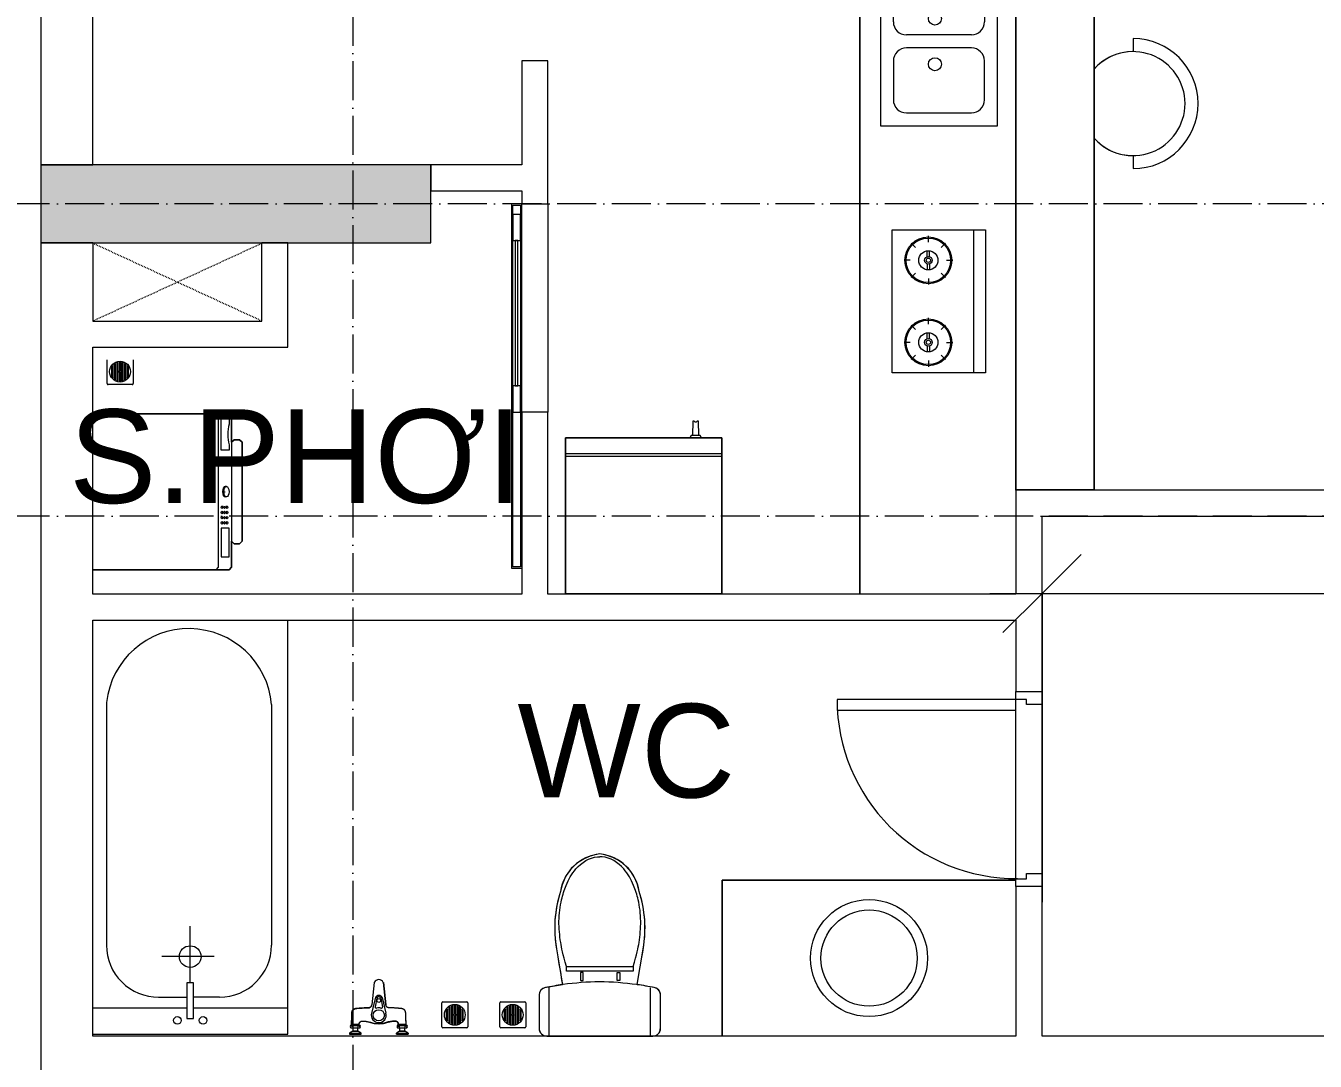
# Model space of a CAD drawing. Header units: millimetres. Extents: x -20144 to 122974, y -38328 to 48263.
# Drawn here: x 108014 to 112972, y 15803 to 19785 of the extents above; entities that cross this region are included whole.
import ezdxf

# ---------------------------------------------------------------- set-up
doc = ezdxf.new("R2010")
doc.units = ezdxf.units.MM
doc.linetypes.add('Dash', pattern=[6.35, 3.175, -3.175])
doc.linetypes.add('Grid Line', pattern=[4.2, 3, -0.6, 0, -0.6])
for name, color, linetype, lineweight in [('A-DETL-GENF', 31, 'Continuous', 5), ('A-DETL-GENF-HDLN', 161, 'Dash', 5), ('CHU', 181, 'Continuous', 5), ('CUA', 31, 'Continuous', 9), ('DIM', 1, 'Continuous', 5), ('DIM-200', 1, 'Continuous', 5), ('NET-CAT', 3, 'Continuous', 15), ('NET-THAY', 2, 'Continuous', 9), ('THIET BI', 44, 'Continuous', 5), ('THIET-BI', 44, 'Continuous', 5), ('TRUC', 225, 'Continuous', 5), ('X-COT T20$0$LC.HA', 8, 'Continuous', 9)]:
    doc.layers.add(name, color=color, linetype=linetype, lineweight=lineweight)
doc.styles.add('Arial_3', font='arial_1.ttf', dxfattribs={"height": 400})
doc.styles.add('Arial_4', font='arial_1.ttf', dxfattribs={"height": 360})
doc.dimstyles.new('Diagonal_-_2mm_Arial', dxfattribs={"dimscale": 304.8, "dimtxt": 408.10376, "dimasz": 0.984252, "dimexe": 0.656168, "dimexo": 4.593176, "dimgap": 0.098425, "dimtad": 1, "dimdec": 0, "dimzin": 0, "dimdsep": 46, "dimtxsty": 'Arial_3', "dimblk1": 'OBLIQUE', "dimblk2": 'OBLIQUE', "dimsah": 1, "dimcen": 0.09, "dimdle": 0.656168, "dimazin": 0, "dimtfac": 1, "dimtdec": 4, "dimtix": 1, "dimtmove": 0, "dimatfit": 3, "dimfxl": 1, "dimtvp": 1, "dimtolj": 1, "dimtzin": 0, "dimlwd": 9, "dimlwe": 9, "dimarcsym": 2})

# ---------------------------------------------------------------- blocks, each defined once
blk = doc.blocks.new('CUA WC - Type 1-1365100-MẶT BẰNG TẦNG 23')
at = {"layer": 'CUA', "lineweight": 5}
for p, q in [((-273.5, 47.7), (-223.5, 47.7)), ((-223.5, 47.7), (-223.5, -11.3)), ((426.5, 47.7), (476.5, 47.7)), ((426.5, -11.3), (426.5, 47.7)), ((-243.5, -11.3), (-243.5, -52.3)), ((-223.5, -11.3), (-243.5, -11.3)), ((446.5, -11.3), (426.5, -11.3)), ((446.5, -52.3), (446.5, -11.3)), ((-243.5, -52.3), (-273.5, -52.3)), ((476.5, -52.3), (446.5, -52.3))]:
    blk.add_line(p, q, dxfattribs=at)
at = {"layer": 'CUA'}
for p, q in [((-202.5, -52.3), (-242.5, -52.3)), ((-242.5, -52.3), (-242.5, -740.3)), ((-202.5, -740.3), (-202.5, -52.3)), ((-242.5, -740.3), (-202.5, -740.3))]:
    blk.add_line(p, q, dxfattribs=at)
at = {"layer": 'CUA', "lineweight": 5}
blk.add_arc((-242.5, -52.3), 688, 270, 0.5, dxfattribs=at)
blk = doc.blocks.new('CUA SAN PHOI LUA1 - CUA SAN PHOI LUA 800-1384255-MẶT BẰNG TẦNG 23')
at = {"layer": 'CUA'}
for p, q in [((-360, -50), (-400, -50)), ((-400, -50), (-400, -90)), ((-400, -90), (-360, -90)), ((-395, -85), (-395, -55)), ((-395, -55), (-360, -55)), ((-360, -85), (-395, -85)), ((-360, -55), (-360, -50)), ((-260, -55), (-360, -55)), ((-360, -55), (-360, -85)), ((-360, -85), (-260, -85)), ((-360, -90), (-360, -85)), ((-360, -90), (960, -90)), ((-260, -85), (-260, -55)), ((-260, -55), (300, -55)), ((300, -65), (-260, -65)), ((-260, -65), (-260, -75)), ((-260, -75), (300, -75)), ((300, -85), (-260, -85)), ((400, -55), (300, -55)), ((300, -55), (300, -85)), ((300, -75), (300, -65)), ((300, -85), (400, -85)), ((400, -85), (400, -55)), ((400, -55), (960, -55)), ((960, -85), (400, -85)), ((960, -50), (960, -55)), ((960, -55), (995, -55)), ((995, -85), (960, -85)), ((960, -85), (960, -90)), ((960, -90), (1000, -90)), ((995, -55), (995, -85)), ((1000, -90), (1000, -50))]:
    blk.add_line(p, q, dxfattribs=at)
blk = doc.blocks.new('X-MAY GIAT - X-MAY GIAT-V126-MẶT BẰNG TẦNG 23')
at = {"layer": 'THIET BI'}
for p, q in [((-300, -15.7), (-300, -540)), ((-300, -540), (-300, -15.7)), ((300, -540), (300, -15.7)), ((300, -15.7), (300, -540)), ((-300, -490), (-290, -500)), ((290, -500), (300, -490)), ((-300, -540), (-290, -550)), ((-290, -550), (-300, -540)), ((-290, -500), (290, -500)), ((-250, -510), (-250, -540)), ((-140, -510), (-250, -510)), ((-250, -540), (-140, -540)), ((-140, -540), (-140, -510)), ((-20, -530), (-20, -525)), ((0, -520), (0, -525)), ((20, -530), (20, -525)), ((160, -510), (280, -510)), ((160, -540), (160, -510)), ((180, -540), (160, -540)), ((280, -540), (260, -540)), ((280, -510), (280, -540)), ((290, -550), (300, -540)), ((300, -540), (290, -550)), ((-290, -550), (-190, -550)), ((-190, -550), (-290, -550)), ((-190, -550), (-200, -560)), ((-200, -560), (-190, -550)), ((-200, -560), (-200, -580)), ((-200, -580), (-200, -560)), ((-200, -580), (-190, -590)), ((-190, -590), (-200, -580)), ((190, -550), (-190, -550)), ((-190, -590), (190, -590)), ((190, -590), (-190, -590)), ((200, -560), (190, -550)), ((190, -550), (290, -550)), ((190, -550), (200, -560)), ((290, -550), (190, -550)), ((190, -590), (200, -580)), ((200, -580), (190, -590)), ((200, -580), (200, -560)), ((200, -560), (200, -580))]:
    blk.add_line(p, q, dxfattribs=at)
blk.add_arc((220, -697.5), 162.5, 75.75, 104.25, dxfattribs=at)
for centre, major_axis in [((-120, -512.5), (5, 0)), ((-120, -522.5), (5, 0)), ((-120, -532.5), (5, 0)), ((-100, -512.5), (5, 0)), ((-100, -522.5), (5, 0)), ((-100, -532.5), (5, 0)), ((-80, -512.5), (5, 0)), ((-80, -522.5), (5, 0)), ((-80, -532.5), (5, 0)), ((-60, -512.5), (-5, 0)), ((-60, -522.5), (-5, 0)), ((-60, -532.5), (-5, 0)), ((0, -530), (-20, 0))]:
    blk.add_ellipse(centre, major_axis=major_axis, ratio=0.5, dxfattribs=at)
blk.add_ellipse((0, -525), major_axis=(-20, 0), ratio=0.5, start_param=3.141593, end_param=6.283185, dxfattribs=at)
blk = doc.blocks.new('X-XI2 - X-XI-1404904-MẶT BẰNG TẦNG 23')
at = {"layer": 'THIET-BI'}
for p, q in [((204.3, 0), (-204.3, 0)), ((204.3, 0), (-204.3, 0)), ((204.3, 0), (0, 0)), ((194.6, 0), (194.6, -186.1)), ((215, -2.1), (204.3, 0)), ((-230.6, -16.8), (-233.2, -33.2)), ((-233.2, -29), (-233.2, -157.9)), ((-233.2, -29), (-233.2, -157.9)), ((-233.2, -33.2), (-233.2, -45)), ((-233.2, -45), (-233.2, -157.9)), ((-227.9, -12.2), (-230.6, -16.8)), ((-222, -6.1), (-227.9, -12.2)), ((-212.4, -1.2), (-222, -6.1)), ((-204.3, 0), (-212.4, -1.2)), ((0, 0), (-204.3, 0)), ((-194.6, 0), (-194.6, -185.7)), ((219.3, -4.2), (215, -2.1)), ((224.8, -8.5), (219.3, -4.2)), ((227.7, -12), (224.8, -8.5)), ((231.6, -19.3), (227.7, -12)), ((233.2, -29), (231.6, -19.3)), ((233.2, -157.9), (233.2, -29)), ((233.2, -157.9), (233.2, -29)), ((233.2, -157.9), (233.2, -29)), ((-233.2, -157.9), (-232.9, -162.1)), ((-232.9, -162.1), (-231, -169.1)), ((-231, -169.1), (-228, -174.5)), ((-228, -174.5), (-224.2, -178.9)), ((-224.2, -178.9), (-216.9, -183.9)), ((-216.9, -183.9), (-209.4, -186.4)), ((-209.4, -186.4), (-202.4, -187.7)), ((-202.4, -187.7), (-192, -189.7)), ((-192, -189.7), (-184.2, -191.1)), ((-184.2, -191.1), (-168, -193.8)), ((-168, -193.8), (-149.9, -196.6)), ((-143.8, -197.5), (-166.7, -335.2)), ((-143.8, -197.5), (-166.7, -335.2)), ((-149.9, -196.6), (-143.8, -197.5)), ((-143.8, -197.5), (-147.8, -221.1)), ((143.8, -197.5), (212.9, -185.5)), ((166.7, -335.2), (143.8, -197.5)), ((166.7, -335.2), (143.8, -197.5)), ((146.9, -216.1), (143.8, -197.5)), ((212.9, -185.5), (220.8, -181.7)), ((220.8, -181.7), (226.5, -176.5)), ((226.5, -176.5), (231.9, -166.7)), ((231.9, -166.7), (233.2, -157.9)), ((-147.8, -221.1), (-155.3, -266.3)), ((-76.6, -213.5), (-66.1, -213.5)), ((-76.6, -245), (-76.6, -213.5)), ((-66.1, -245), (-76.6, -245)), ((-66.1, -213.5), (-66.1, -245)), ((64, -213.5), (64, -245)), ((74.4, -213.5), (64, -213.5)), ((64, -245), (74.4, -245)), ((74.4, -245), (74.4, -213.5)), ((151.8, -245.3), (146.9, -216.1)), ((157.2, -277.8), (151.8, -245.3)), ((-157.7, -280.9), (-161.5, -303.8)), ((-155.3, -266.3), (-157.7, -280.9)), ((-127.7, -249.9), (127.7, -249.9)), ((-127.7, -267.8), (-127.7, -249.9)), ((-8.6, -267.8), (-127.7, -267.8)), ((127.7, -267.8), (-8.6, -267.8)), ((127.7, -249.9), (127.7, -267.8)), ((161.7, -304.9), (157.2, -277.8)), ((-164.6, -322), (-168.9, -349)), ((-161.5, -303.8), (-164.6, -322)), ((166.7, -335.2), (161.7, -304.9)), ((171.6, -371), (166.7, -335.2)), ((-172.5, -383), (-173.5, -402.2)), ((-171, -365.1), (-172.5, -383)), ((-168.9, -349), (-171, -365.1)), ((173.2, -395.8), (171.6, -371)), ((173.5, -426.5), (173.2, -395.8)), ((-173.5, -402.2), (-173.1, -436.1)), ((-173.1, -436.1), (-172.5, -446.5)), ((172.5, -446.5), (173.5, -426.5)), ((-172.5, -446.5), (-169.6, -474.8)), ((-169.6, -474.8), (-166.5, -495.3)), ((-166.5, -495.3), (-161.1, -520.9)), ((165.2, -502.3), (172.5, -446.5)), ((-161.1, -520.9), (-151.4, -555.9)), ((151.4, -555.9), (155.1, -543.7)), ((155.1, -543.7), (161.7, -518.5)), ((161.7, -518.5), (165.2, -502.3)), ((-151.4, -555.9), (-143.5, -587)), ((-143.5, -587), (-131.8, -612.8)), ((131.6, -613.2), (145.5, -581)), ((145.5, -581), (151.4, -555.9)), ((-131.8, -612.8), (-121.7, -628.9)), ((-121.7, -628.9), (-100.2, -653.8)), ((100.2, -653.8), (114.1, -638.9)), ((114.1, -638.9), (131.6, -613.2)), ((-100.2, -653.8), (-87.5, -664.8)), ((-87.5, -664.8), (-69.9, -676.9)), ((-69.9, -676.9), (-49.6, -687.2)), ((-49.6, -687.2), (-19.9, -696.9)), ((0, -700.2), (34.6, -692.9)), ((34.6, -692.9), (60.8, -681.9)), ((60.8, -681.9), (86, -665.9)), ((86, -665.9), (100.2, -653.8)), ((-19.9, -696.9), (0, -700.2))]:
    blk.add_line(p, q, dxfattribs=at)
for centre, radius, start, end in [((204.3, -29), 29, 360, 90), ((204.3, -29), 29, 0, 90), ((-204.3, -29), 29, 90, 180), ((-204.3, -29), 29, 90, 180), ((-204.3, -157.9), 29, 180, 259.8599), ((-204.3, -157.9), 29, 180, 259.8599), ((18.1, 960), 1168.8, 258.7762, 262.0348), ((18.1, 960), 1168.8, 258.7762, 262.0348), ((18.1, 960), 1168.8, 262.1447, 269.1633), ((-16, 957.7), 1166.4, 270.8375, 277.7683), ((-18.1, 960), 1168.8, 277.9652, 281.2238), ((-18.1, 960), 1168.8, 277.9652, 281.2238), ((204.3, -157.9), 29, 280.1401, 360), ((204.3, -157.9), 29, 280.1401, 0), ((287.1, -414.4), 460.7, 170.0941, 197.8856), ((287.1, -414.4), 460.7, 170.0941, 197.8856), ((-287.1, -414.4), 460.7, 342.1144, 9.9059), ((-287.1, -414.4), 460.7, 342.1144, 9.9059), ((18.2, -529.6), 171.6, 188.8267, 263.9098), ((18.2, -529.6), 171.6, 188.8267, 263.9098), ((-18.2, -529.6), 171.6, 276.0902, 351.1733), ((-18.2, -529.6), 171.6, 276.0902, 351.1733)]:
    blk.add_arc(centre, radius, start, end, dxfattribs=at)
for points in [[(-127.7, -267.8), (-143.4, -315.6), (-152.2, -364.8), (-160.3, -442.2), (-151, -516.8), (-129.6, -585.3), (-93.5, -652), (-37.5, -689.3), (-2.9, -689.4), (0, -689.4)], [(127.7, -267.8), (143.4, -315.6), (152.2, -364.8), (160.3, -442.2), (151, -516.8), (129.6, -585.3), (93.5, -652), (37.5, -689.3), (2.9, -689.4), (0, -689.4)]]:
    blk.add_open_spline(points, degree=3, knots=[12.724379, 12.724379, 12.724379, 12.724379, 75.096459, 151.912755, 228.70098, 282.501534, 351.034079, 439.49288, 447.51098, 447.51098, 447.51098, 447.51098], dxfattribs=at)
blk = doc.blocks.new('X-SEN1 - X-SEN-1404906-MẶT BẰNG TẦNG 23')
at = {"layer": 'THIET-BI'}
for p, q in [((-67.5, 0), (-112.5, 0)), ((-112.5, 0), (-112.5, -3.8)), ((-112.5, 0), (-67.5, 0)), ((-112.5, -3.8), (-112.5, 0)), ((-67.5, -3.8), (-67.5, 0)), ((-67.5, 0), (-67.5, -3.8)), ((112.5, 0), (67.5, 0)), ((67.5, 0), (67.5, -3.8)), ((67.5, 0), (67.5, -3.8)), ((112.5, 0), (67.5, 0)), ((112.5, -3.8), (112.5, 0)), ((112.5, -3.8), (112.5, 0)), ((-112.5, -3.8), (-99.9, -12.6)), ((-67.5, -3.8), (-112.5, -3.8)), ((-112.5, -3.8), (-99.9, -12.6)), ((-99.9, -25.3), (-107.2, -25.3)), ((-72.8, -25.3), (-107.2, -25.3)), ((-107.2, -34.3), (-105.1, -34.3)), ((-107.2, -34.3), (-72.8, -34.3)), ((-105.1, -34.3), (-105.1, -37.2)), ((-105.1, -34.3), (-105.1, -37.2)), ((-74.9, -34.3), (-105.1, -34.3)), ((-105.1, -37.2), (-74.9, -37.2)), ((-99.9, -12.6), (-99.9, -25.3)), ((-99.9, -12.6), (-80.1, -12.6)), ((-80.1, -12.6), (-99.9, -12.6)), ((-99.9, -12.6), (-99.9, -25.3)), ((-80.1, -12.6), (-67.5, -3.8)), ((-80.1, -12.6), (-67.5, -3.8)), ((-80.1, -25.3), (-80.1, -12.6)), ((-80.1, -25.3), (-80.1, -12.6)), ((-72.8, -25.3), (-80.1, -25.3)), ((-74.9, -37.2), (-74.9, -34.3)), ((-74.9, -34.3), (-72.8, -34.3)), ((-74.9, -37.2), (-74.9, -34.3)), ((67.5, -3.8), (80.1, -12.6)), ((112.5, -3.8), (67.5, -3.8)), ((67.5, -3.8), (80.1, -12.6)), ((80.1, -25.3), (72.8, -25.3)), ((107.2, -25.3), (72.8, -25.3)), ((72.8, -34.3), (74.9, -34.3)), ((72.8, -34.3), (107.2, -34.3)), ((74.9, -34.3), (74.9, -37.2)), ((74.9, -34.3), (74.9, -37.2)), ((105.1, -34.3), (74.9, -34.3)), ((74.9, -37.2), (105.1, -37.2)), ((80.1, -12.6), (80.1, -25.3)), ((99.9, -12.6), (80.1, -12.6)), ((80.1, -12.6), (99.9, -12.6)), ((99.9, -12.6), (80.1, -12.6)), ((80.1, -12.6), (80.1, -25.3)), ((99.9, -12.6), (112.5, -3.8)), ((99.9, -12.6), (112.5, -3.8)), ((99.9, -25.3), (99.9, -12.6)), ((99.9, -25.3), (99.9, -12.6)), ((107.2, -25.3), (99.9, -25.3)), ((105.1, -37.2), (105.1, -34.3)), ((105.1, -34.3), (107.2, -34.3)), ((105.1, -37.2), (105.1, -34.3)), ((-12.9, -141.7), (-27.6, -80.8)), ((12.9, -141.7), (27.6, -80.8)), ((-27.3, -113.1), (-17.5, -199.2)), ((-17.5, -199.2), (-27.3, -113.1)), ((-7.7, -139.6), (-13.8, -105.5)), ((7.7, -139.6), (13.8, -105.5)), ((17.5, -199.2), (27.3, -113.1)), ((17.5, -199.2), (27.3, -113.1))]:
    blk.add_line(p, q, dxfattribs=at)
for centre, radius in [((0, -73.2), 21.5), ((0, -130.1), 7.2)]:
    blk.add_circle(centre, radius, dxfattribs=at)
for centre, radius, start, end in [((-102.9, -29.8), 6.9, 148.0246, 211.9754), ((-102.9, -29.8), 6.9, 148.0246, 211.9754), ((-107.2, -27.1), 1.8, 90, 148.0246), ((-107.2, -27.1), 1.8, 90, 148.0246), ((-107.2, -32.5), 1.8, 211.9754, 270), ((-107.2, -32.5), 1.8, 211.9754, 270), ((-112.5, -29.8), 6.9, 319.2845, 40.7155), ((-94.4, -29.8), 6.9, 139.2845, 220.7155), ((-85.4, -29.8), 6.9, 319.2845, 40.7155), ((-67.5, -29.8), 6.9, 139.2845, 220.7155), ((-72.8, -27.1), 1.8, 31.9754, 90), ((-72.8, -27.1), 1.8, 31.9754, 90), ((-72.8, -32.5), 1.8, 270, 328.0246), ((-72.8, -32.5), 1.8, 270, 328.0246), ((-77.1, -29.8), 6.9, 328.0246, 31.9754), ((-77.1, -29.8), 6.9, 328.0246, 31.9754), ((-0.4, -73.2), 28.3, 89.2517, 195.6693), ((0.4, -73.2), 28.3, 344.3307, 90.7483), ((77.1, -29.8), 6.9, 148.0246, 211.9754), ((77.1, -29.8), 6.9, 148.0246, 211.9754), ((72.8, -27.1), 1.8, 90, 148.0246), ((72.8, -27.1), 1.8, 90, 148.0246), ((72.8, -32.5), 1.8, 211.9754, 270), ((72.8, -32.5), 1.8, 211.9754, 270), ((67.5, -29.8), 6.9, 319.2845, 40.7155), ((85.6, -29.8), 6.9, 139.2845, 220.7155), ((94.6, -29.8), 6.9, 319.2845, 40.7155), ((112.5, -29.8), 6.9, 139.2845, 220.7155), ((107.2, -27.1), 1.8, 31.9754, 90), ((107.2, -27.1), 1.8, 31.9754, 90), ((107.2, -32.5), 1.8, 270, 328.0246), ((107.2, -32.5), 1.8, 270, 328.0246), ((102.9, -29.8), 6.9, 328.0246, 31.9754), ((102.9, -29.8), 6.9, 328.0246, 31.9754), ((-9.4, -104.7), 4.5, 74.0703, 190.1556), ((0, -134.7), 14.7, 208.4144, 331.5856), ((-0.4, -73.2), 28.3, 254.0703, 270.7483), ((0, -136.6), 8.24, 201.1294, 338.8706), ((0.4, -73.2), 28.3, 269.2517, 285.9297), ((9.4, -104.7), 4.5, 349.8444, 105.9297), ((0, -191), 19.3, 205.0481, 334.9519), ((0, -191), 19.3, 205.0481, 334.9519)]:
    blk.add_arc(centre, radius, start, end, dxfattribs=at)
for points, knots in [([(-105.1, -37.2), (-105.1, -39.1), (-104.9, -42.9), (-104.7, -48.5), (-104.5, -54.2), (-104.2, -61.7), (-103.9, -68.4), (-103.8, -73.6), (-103.7, -75.5), (-103.7, -76.7), (-103.6, -77.6), (-103.6, -78.6), (-103.6, -79.8), (-103.6, -81), (-103.5, -81.8), (-103.5, -82.3), (-103.5, -82.6), (-103.4, -83), (-103.4, -83.5), (-103.3, -84.3), (-103.2, -85.5), (-103.1, -86.6), (-102.8, -87.6), (-102.6, -88.2), (-102.3, -88.9), (-101.9, -89.7), (-101.3, -90.8), (-100.6, -91.7), (-100, -92.5), (-99, -93.6), (-97.8, -94.7), (-96.2, -95.8), (-95, -96.6), (-93.7, -97.2), (-92.4, -97.7), (-91.2, -98.1), (-90.3, -98.4), (-89.6, -98.5), (-88.9, -98.7), (-88, -98.8), (-86.8, -99), (-85.6, -99.1), (-84.7, -99.1), (-84, -99.2), (-83.3, -99.3), (-82.3, -99.4), (-81.2, -99.5), (-79.7, -99.6), (-77.9, -99.8), (-75.5, -100), (-72.8, -100.2), (-70, -100.5), (-66.3, -100.8), (-61.6, -101.2), (-56, -101.5), (-51.7, -101.8), (-48.8, -101.9), (-47.3, -101.9), (-46.1, -101.9), (-45.1, -102), (-44.4, -102), (-43.6, -102), (-42.6, -102), (-41.4, -102), (-40.1, -102), (-39.3, -102.1), (-38.8, -102.1), (-38.5, -102.2), (-38.1, -102.2), (-37.6, -102.3), (-36.8, -102.4), (-35.6, -102.6), (-34.3, -103), (-33.2, -103.5), (-32.5, -104), (-31.7, -104.6), (-30.5, -105.7), (-29, -107.6), (-27.9, -110.1), (-27.4, -112), (-27.3, -113.1)], [0, 0, 0, 0, 0.041667, 0.083333, 0.125, 0.166667, 0.25, 0.270833, 0.28125, 0.291667, 0.296875, 0.302083, 0.3125, 0.322917, 0.328125, 0.330729, 0.333333, 0.335938, 0.338542, 0.34375, 0.354167, 0.364583, 0.369792, 0.375, 0.380208, 0.385417, 0.395833, 0.40625, 0.411458, 0.416667, 0.4375, 0.447917, 0.458333, 0.46875, 0.479167, 0.489583, 0.494792, 0.5, 0.505208, 0.510417, 0.520833, 0.53125, 0.536458, 0.541667, 0.546875, 0.552083, 0.5625, 0.572917, 0.583333, 0.604167, 0.625, 0.645833, 0.666667, 0.708333, 0.75, 0.791667, 0.802083, 0.8125, 0.822917, 0.828125, 0.833333, 0.838542, 0.84375, 0.854167, 0.864583, 0.869792, 0.872396, 0.875, 0.877604, 0.880208, 0.885417, 0.895833, 0.90625, 0.916667, 0.921875, 0.927083, 0.9375, 0.958333, 0.979167, 1, 1, 1, 1]), ([(-105.1, -37.2), (-104.5, -52.3), (-103.9, -68.7), (-103.3, -87.5), (-99.6, -93.9), (-92.4, -98.5), (-72.6, -100.1), (-54, -102.2), (-33.9, -102), (-28.7, -107.4), (-27.8, -111), (-27.3, -113.1)], [0, 0, 0, 0, 45.441328, 49.333631, 56.110562, 66.562664, 73.682324, 114.966912, 125.570438, 129.900151, 136.284558, 136.284558, 136.284558, 136.284558]), ([(0, -41), (-2, -40.9), (-5.6, -40.9), (-10.3, -41.2), (-14.4, -41.6), (-18, -42.2), (-21.2, -42.9), (-24.2, -43.7), (-27.1, -44.6), (-30, -45.4), (-32.9, -46.3), (-35.8, -47.2), (-38.8, -47.9), (-41.8, -48.6), (-45.1, -49.2), (-48.4, -49.8), (-51.8, -50.2), (-54.8, -50.5), (-56.9, -50.7), (-58.1, -50.8), (-59, -50.9), (-59.9, -51), (-60.8, -51), (-61.7, -51), (-62.4, -51), (-63, -51), (-63.6, -51), (-64.4, -50.9), (-65.1, -50.8), (-65.7, -50.7), (-66.1, -50.6), (-66.5, -50.5), (-67.1, -50.4), (-68.1, -50.1), (-69.1, -49.6), (-70.1, -49), (-71.1, -48.3), (-72, -47.4), (-72.8, -46.6), (-73.3, -45.8), (-73.8, -45.1), (-74.1, -44.3), (-74.4, -43.5), (-74.6, -42.6), (-74.7, -41.9), (-74.8, -41.3), (-74.8, -40.9), (-74.9, -40.4), (-74.9, -39.8), (-74.9, -38.8), (-74.9, -37.9), (-74.9, -37.2)], [0, 0, 0, 0, 0.041667, 0.083333, 0.125, 0.166667, 0.208333, 0.25, 0.291667, 0.333333, 0.375, 0.416667, 0.458333, 0.5, 0.541667, 0.583333, 0.625, 0.666667, 0.6875, 0.697917, 0.708333, 0.71875, 0.729167, 0.739583, 0.75, 0.755208, 0.760417, 0.770833, 0.78125, 0.786458, 0.791667, 0.796875, 0.802083, 0.8125, 0.833333, 0.84375, 0.854167, 0.875, 0.885417, 0.895833, 0.90625, 0.916667, 0.927083, 0.9375, 0.947917, 0.953125, 0.958333, 0.963542, 0.96875, 0.979167, 1, 1, 1, 1]), ([(-74.9, -37.2), (-74.9, -39.9), (-75, -44.9), (-67.9, -51.6), (-55.3, -50.7), (-39.4, -48.7), (-24.4, -43.4), (-11.8, -40.7), (0, -41)], [0, 0, 0, 0, 8.475038, 15.961674, 29.255673, 47.963091, 70.422589, 93.837243, 93.837243, 93.837243, 93.837243]), ([(74.9, -37.2), (74.9, -37.9), (74.9, -38.8), (74.9, -39.8), (74.9, -40.4), (74.8, -40.9), (74.8, -41.3), (74.7, -41.9), (74.6, -42.6), (74.4, -43.3), (74.3, -43.9), (74.1, -44.4), (73.8, -45.1), (73.3, -45.8), (72.8, -46.6), (72, -47.4), (71.1, -48.3), (70.1, -49), (69.1, -49.6), (68.1, -50.1), (67.1, -50.4), (66.5, -50.5), (66.1, -50.6), (65.7, -50.7), (65.1, -50.8), (64.4, -50.9), (63.5, -51), (62.7, -51), (62.1, -51), (61.5, -51), (60.8, -51), (59.9, -51), (59, -50.9), (58.1, -50.8), (56.9, -50.7), (54.8, -50.5), (51.8, -50.2), (47.2, -49.6), (41.8, -48.7), (36.8, -47.4), (32.9, -46.3), (30, -45.4), (27.1, -44.6), (24.2, -43.7), (21.2, -42.9), (18, -42.2), (14.4, -41.6), (10.3, -41.2), (5.6, -40.9), (2, -40.9), (0, -41)], [0, 0, 0, 0, 0.020833, 0.03125, 0.036458, 0.041667, 0.046875, 0.052083, 0.0625, 0.072917, 0.078125, 0.083333, 0.09375, 0.104167, 0.114583, 0.125, 0.145833, 0.15625, 0.166667, 0.1875, 0.197917, 0.203125, 0.208333, 0.213542, 0.21875, 0.229167, 0.239583, 0.25, 0.255208, 0.260417, 0.270833, 0.28125, 0.291667, 0.302083, 0.3125, 0.333333, 0.375, 0.416667, 0.5, 0.583333, 0.625, 0.666667, 0.708333, 0.75, 0.791667, 0.833333, 0.875, 0.916667, 0.958333, 1, 1, 1, 1]), ([(74.9, -37.2), (74.9, -39.9), (75, -44.9), (67.9, -51.6), (55.3, -50.7), (39.4, -48.7), (24.4, -43.4), (11.8, -40.7), (0, -41)], [0, 0, 0, 0, 8.475038, 15.961674, 29.255673, 47.963091, 70.422589, 93.837243, 93.837243, 93.837243, 93.837243]), ([(27.3, -113.1), (27.4, -112), (27.9, -110.1), (29, -107.6), (30.5, -105.7), (31.7, -104.6), (32.5, -104), (33.2, -103.5), (34.3, -103), (35.6, -102.6), (36.8, -102.4), (37.6, -102.3), (38.1, -102.2), (38.5, -102.2), (38.8, -102.1), (39.3, -102.1), (40.1, -102), (41.4, -102), (42.6, -102), (43.6, -102), (44.4, -102), (45.1, -102), (46.1, -101.9), (47.3, -101.9), (48.8, -101.9), (51.7, -101.8), (57.9, -101.4), (65.3, -100.9), (72.8, -100.2), (76.9, -99.8), (79.7, -99.6), (81.2, -99.5), (82.3, -99.4), (83.3, -99.3), (84, -99.2), (84.7, -99.1), (85.6, -99.1), (86.8, -99), (88, -98.8), (88.9, -98.7), (89.6, -98.5), (90.3, -98.4), (91.2, -98.1), (92.4, -97.7), (93.7, -97.2), (95, -96.6), (96.2, -95.8), (97.8, -94.7), (99.2, -93.4), (100.4, -91.9), (101.3, -90.8), (101.9, -89.7), (102.3, -88.9), (102.6, -88.2), (102.8, -87.6), (103.1, -86.6), (103.2, -85.5), (103.3, -84.3), (103.4, -83.5), (103.4, -83), (103.5, -82.6), (103.5, -82.3), (103.5, -81.8), (103.6, -81), (103.6, -79.8), (103.6, -78.6), (103.6, -77.6), (103.7, -76.7), (103.7, -75.5), (103.8, -73.6), (103.9, -70.3), (104.1, -65.5), (104.5, -54.2), (104.8, -44.8), (105.1, -37.2)], [0, 0, 0, 0, 0.020833, 0.041667, 0.0625, 0.072917, 0.078125, 0.083333, 0.09375, 0.104167, 0.114583, 0.119792, 0.122396, 0.125, 0.127604, 0.130208, 0.135417, 0.145833, 0.15625, 0.161458, 0.166667, 0.171875, 0.177083, 0.1875, 0.197917, 0.208333, 0.25, 0.333333, 0.375, 0.416667, 0.427083, 0.4375, 0.447917, 0.453125, 0.458333, 0.463542, 0.46875, 0.479167, 0.489583, 0.494792, 0.5, 0.505208, 0.510417, 0.520833, 0.53125, 0.541667, 0.552083, 0.5625, 0.583333, 0.59375, 0.604167, 0.614583, 0.619792, 0.625, 0.630208, 0.635417, 0.645833, 0.65625, 0.661458, 0.664062, 0.666667, 0.669271, 0.671875, 0.677083, 0.6875, 0.697917, 0.703125, 0.708333, 0.71875, 0.729167, 0.75, 0.791667, 0.833333, 1, 1, 1, 1]), ([(105.1, -37.2), (104.5, -52.3), (103.9, -68.7), (103.3, -87.5), (99.6, -93.9), (92.4, -98.5), (72.6, -100.1), (54, -102.2), (33.9, -102), (28.7, -107.4), (27.8, -111), (27.3, -113.1)], [0, 0, 0, 0, 45.441328, 49.333631, 56.110562, 66.562664, 73.682324, 114.966912, 125.570438, 129.900151, 136.284558, 136.284558, 136.284558, 136.284558])]:
    blk.add_open_spline(points, degree=3, knots=knots, dxfattribs=at)
blk = doc.blocks.new('X-LA - X-LA-V127-MẶT BẰNG TẦNG 23')
at = {"layer": 'THIET-BI'}
for p, q in [((565, -600), (565, 0)), ((565, 0), (565, -600)), ((-565, -600), (565, -600)), ((565, -600), (-565, -600))]:
    blk.add_line(p, q, dxfattribs=at)
for radius in [225, 185]:
    blk.add_circle((0, -300), radius, dxfattribs=at)
blk = doc.blocks.new('X-BON TAM1 - X-BON TAM-V128-MẶT BẰNG TẦNG 23')
at = {"layer": 'THIET-BI'}
for p, q in [((374.9, 0), (-375, 0)), ((-375, 0), (-375, -1593.2)), ((-375, 0), (-375, -1593.2)), ((374.9, 0), (-375, 0)), ((12.9, -61.4), (-12.9, -61.4)), ((-12.9, -61.4), (-12.9, -198.5)), ((12.9, -198.5), (12.9, -61.4)), ((-375, -100), (-12.9, -100)), ((-112.7, -142.6), (-12.9, -142.6)), ((12.9, -100), (374.9, -100)), ((121.7, -142.6), (12.9, -142.6)), ((-12.9, -198.5), (12.9, -198.5)), ((0, -198.5), (0, -415.4)), ((-312.7, -1267.8), (-312.7, -342.6)), ((-91.8, -298.7), (108.5, -298.7)), ((321.7, -1276.1), (321.7, -342.6))]:
    blk.add_line(p, q, dxfattribs=at)
for centre, radius in [((-49.4, -53.5), 14.5), ((49.4, -53.5), 14.5), ((0, -298.7), 41.7)]:
    blk.add_circle(centre, radius, dxfattribs=at)
for centre, radius, start, end in [((-112.7, -342.6), 200, 90, 180), ((121.7, -342.6), 200, 360, 90), ((4.9, -1241.3), 318.7, 184.7583, 353.7351)]:
    blk.add_arc(centre, radius, start, end, dxfattribs=at)
blk = doc.blocks.new('X-PHEU - X-PHEU-1231512-MẶT BẰNG TẦNG 23')
at = {"layer": 'THIET-BI'}
for p, q in [((25, 29), (25, 121)), ((29, 125), (121, 125)), ((52.5, 103.1), (52.5, 46.9)), ((57.5, 43.5), (57.5, 106.5)), ((62.5, 108.8), (62.5, 41.2)), ((67.5, 39.8), (67.5, 110.2)), ((72.5, 110.9), (72.5, 78.1)), ((77.5, 78.1), (77.5, 110.9)), ((82.5, 110.2), (82.5, 39.8)), ((87.5, 41.2), (87.5, 108.8)), ((92.5, 106.5), (92.5, 43.5)), ((97.5, 46.9), (97.5, 103.1)), ((125, 121), (125, 29)), ((42.5, 90.5), (42.5, 59.5)), ((47.5, 51.8), (47.5, 98.2)), ((72.5, 71.9), (72.5, 39.1)), ((77.5, 39.1), (77.5, 71.9)), ((102.5, 98.2), (102.5, 51.8)), ((107.5, 59.5), (107.5, 90.5)), ((121, 25), (29, 25))]:
    blk.add_line(p, q, dxfattribs=at)
blk.add_circle((75, 75), 40, dxfattribs=at)
for centre, radius, start, end in [((29, 121), 4, 90, 180), ((75, 75), 36, 119.0853, 128.6822), ((75, 75), 36, 102.0247, 110.3175), ((75, 75), 36, 90, 93.9821), ((75, 75), 36, 86.0179, 90), ((75, 75), 36, 69.6825, 77.9753), ((75, 75), 36, 51.3178, 60.9147), ((121, 121), 4, 0, 90), ((75, 75), 36, 139.8082, 154.5256), ((75, 75), 36, 205.4744, 220.1918), ((75, 75), 4, 128.6822, 231.3178), ((75, 75), 4, 308.6822, 51.3178), ((75, 75), 36, 25.4744, 40.1918), ((75, 75), 36, 319.8082, 334.5256), ((29, 29), 4, 180, 270), ((75, 75), 36, 231.3178, 240.9147), ((75, 75), 36, 249.6825, 257.9753), ((75, 75), 36, 266.0179, 270), ((75, 75), 36, 270, 273.9821), ((75, 75), 36, 282.0247, 290.3175), ((75, 75), 36, 299.0853, 308.6822), ((121, 29), 4, 270, 360)]:
    blk.add_arc(centre, radius, start, end, dxfattribs=at)
blk = doc.blocks.new('X-PHEU - X-PHEU-V129-MẶT BẰNG TẦNG 23')
at = {"layer": 'THIET-BI'}
for p, q in [((25, 29), (25, 119.9)), ((52.5, 103.1), (52.5, 46.9)), ((57.5, 43.5), (57.5, 106.5)), ((62.5, 108.8), (62.5, 41.2)), ((67.5, 39.8), (67.5, 110.2)), ((72.5, 110.9), (72.5, 78.1)), ((77.5, 78.1), (77.5, 110.9)), ((82.5, 110.2), (82.5, 39.8)), ((87.5, 41.2), (87.5, 108.8)), ((92.5, 106.5), (92.5, 43.5)), ((97.5, 46.9), (97.5, 103.1)), ((125, 119.9), (125, 29)), ((42.5, 90.5), (42.5, 59.5)), ((47.5, 51.8), (47.5, 98.2)), ((72.5, 71.9), (72.5, 39.1)), ((77.5, 39.1), (77.5, 71.9)), ((102.5, 98.2), (102.5, 51.8)), ((107.5, 59.5), (107.5, 90.5)), ((121, 25), (29, 25))]:
    blk.add_line(p, q, dxfattribs=at)
blk.add_circle((75, 75), 40, dxfattribs=at)
for centre, radius, start, end in [((75, 75), 36, 119.0853, 128.6822), ((75, 75), 36, 102.0247, 110.3175), ((75, 75), 36, 90, 93.9821), ((75, 75), 36, 86.0179, 90), ((75, 75), 36, 69.6825, 77.9753), ((75, 75), 36, 51.3178, 60.9147), ((75, 75), 36, 139.8082, 154.5256), ((75, 75), 36, 205.4744, 220.1918), ((75, 75), 4, 128.6822, 231.3178), ((75, 75), 4, 308.6822, 51.3178), ((75, 75), 36, 25.4744, 40.1918), ((75, 75), 36, 319.8082, 334.5256), ((29, 29), 4, 180, 270), ((75, 75), 36, 231.3178, 240.9147), ((75, 75), 36, 249.6825, 257.9753), ((75, 75), 36, 266.0179, 270), ((75, 75), 36, 270, 273.9821), ((75, 75), 36, 282.0247, 290.3175), ((75, 75), 36, 299.0853, 308.6822), ((121, 29), 4, 270, 360)]:
    blk.add_arc(centre, radius, start, end, dxfattribs=at)
blk = doc.blocks.new('X-TU LANH - X-TU LANH-V130-MẶT BẰNG TẦNG 23')
at = {"layer": 'THIET BI'}
for p, q in [((300, 0), (-300, 0)), ((-300, 0), (-300, -600)), ((-300, -600), (-300, 0)), ((-300, 0), (300, 0)), ((300, -600), (300, 0)), ((300, 0), (300, -600)), ((300, -530), (-300, -530)), ((300, -540), (-300, -540)), ((-300, -600), (300, -600)), ((300, -600), (-300, -600)), ((-222.5, -600), (-217.5, -610)), ((-217.5, -610), (-182.5, -610)), ((-212.5, -610), (-210.5, -665)), ((-189.5, -665), (-187.5, -610)), ((-182.5, -610), (-177.5, -600)), ((-210.5, -665), (-205.2, -665)), ((-194.8, -665), (-189.5, -665))]:
    blk.add_line(p, q, dxfattribs=at)
blk.add_arc((-200, -667.2), 5.66, 22.4018, 157.5982, dxfattribs=at)
blk = doc.blocks.new('X-BEP1 - X-BEP-1425032-MẶT BẰNG TẦNG 23')
at = {"layer": 'THIET BI'}
for p, q in [((2500.1, 0), (0, 0)), ((0, 0), (0, -600)), ((0, 0), (2500.1, 0)), ((0, -600), (0, 0)), ((300, -71.5), (300, -521.5)), ((1100, -71.5), (300, -71.5)), ((1100, -521.5), (1100, -71.5)), ((400, -121.5), (700, -121.5)), ((1000, -121.5), (850, -121.5)), ((1499.9, -117.4), (2049, -117.4)), ((1499.9, -475.7), (1499.9, -117.4)), ((2049, -117.4), (2049, -475.7)), ((350, -421.5), (350, -171.5)), ((750, -171.5), (750, -421.5)), ((800, -171.5), (800, -421.5)), ((1050, -421.5), (1050, -171.5)), ((2049, -162.4), (1499.9, -162.4)), ((1616.7, -266.8), (1616.7, -243.3)), ((1932.2, -266.8), (1932.2, -243.3)), ((1567.1, -287.3), (1550.6, -270.7)), ((1666.4, -287.3), (1682.9, -270.7)), ((1882.6, -287.3), (1866, -270.7)), ((1981.8, -287.3), (1998.4, -270.7)), ((1546.6, -336.9), (1523.1, -336.9)), ((1602.6, -332.9), (1580.1, -332.9)), ((1602.6, -341), (1580.1, -341)), ((1630.9, -332.9), (1653.4, -332.9)), ((1630.9, -341), (1653.4, -341)), ((1686.9, -336.9), (1710.3, -336.9)), ((1862, -336.9), (1838.6, -336.9)), ((1918.1, -332.9), (1895.5, -332.9)), ((1918.1, -341), (1895.5, -341)), ((1946.3, -332.9), (1968.9, -332.9)), ((1946.3, -341), (1968.9, -341)), ((2002.4, -336.9), (2025.8, -336.9)), ((1567.1, -386.6), (1550.6, -403.1)), ((1666.4, -386.6), (1682.9, -403.1)), ((1882.6, -386.6), (1866, -403.1)), ((1981.8, -386.6), (1998.4, -403.1)), ((1616.7, -407.1), (1616.7, -430.5)), ((1932.2, -407.1), (1932.2, -430.5)), ((700, -471.5), (400, -471.5)), ((850, -471.5), (1000, -471.5)), ((2049, -475.7), (1499.9, -475.7)), ((300, -521.5), (1100, -521.5)), ((0, -600), (2900.1, -600)), ((2900.1, -600), (0, -600))]:
    blk.add_line(p, q, dxfattribs=at)
for centre, radius in [((1616.7, -336.9), 90), ((1932.2, -336.9), 90), ((687.5, -311.5), 25), ((862.5, -311.5), 25), ((1616.7, -336.9), 85.5), ((1932.2, -336.9), 85.5), ((1616.7, -336.9), 36.9), ((1616.7, -336.9), 14.7), ((1616.7, -336.9), 8.24), ((1932.2, -336.9), 36.9), ((1932.2, -336.9), 14.7), ((1932.2, -336.9), 8.24)]:
    blk.add_circle(centre, radius, dxfattribs=at)
for centre, start, end in [((400, -171.5), 90, 180), ((700, -171.5), 360, 90), ((850, -171.5), 90, 180), ((1000, -171.5), 360, 90), ((400, -421.5), 180, 270), ((700, -421.5), 270, 0), ((850, -421.5), 180, 270), ((1000, -421.5), 270, 0)]:
    blk.add_arc(centre, 50, start, end, dxfattribs=at)
blk = doc.blocks.new('X-BAR - X-BAR-1425033-MẶT BẰNG TẦNG 23')
at = {"layer": 'THIET BI'}
for p, q in [((0, 0), (-317.6, 0)), ((-317.6, 0), (-317.6, -32.9)), ((-317.6, -32.9), (-317.6, 0)), ((-317.6, 0), (0, 0)), ((-317.6, -32.9), (-300, -32.9)), ((-300, -32.9), (-317.6, -32.9)), ((-300, -32.9), (-300, -2499.9)), ((-300, -2499.9), (-300, -32.9)), ((0, -2499.9), (0, 0)), ((0, 0), (0, -2499.9)), ((-300, -2499.9), (0, -2499.9)), ((0, -2499.9), (-300, -2499.9))]:
    blk.add_line(p, q, dxfattribs=at)
blk = doc.blocks.new('X-GHE BAR - X-GHE BAR-1305631-MẶT BẰNG TẦNG 23')
at = {"layer": 'THIET BI'}
for p, q in [((-250, -250), (-200, -250)), ((-250, -250), (-200, -250)), ((200, -250), (250, -250)), ((200, -250), (250, -250)), ((-132.3, -400), (132.3, -400)), ((-132.3, -400), (132.3, -400))]:
    blk.add_line(p, q, dxfattribs=at)
for radius, start, end in [(250, 0, 180), (250, 0, 180), (200, 311.4096, 228.5904), (200, 180, 228.5904), (200, 311.4096, 0)]:
    blk.add_arc((0, -250), radius, start, end, dxfattribs=at)
blk = doc.blocks.new('Family1 - Family1 2-1724673-MẶT BẰNG TẦNG 23')
at = {"layer": 'A-DETL-GENF'}
for p, q in [((650, 300), (0, 300)), ((0, 300), (0, 0)), ((650, 0), (650, 300)), ((0, 0), (650, 0))]:
    blk.add_line(p, q, dxfattribs=at)
at = {"layer": 'A-DETL-GENF-HDLN'}
for p, q in [((0, 300), (650, 0.8)), ((0, 0), (650, 299.2))]:
    blk.add_line(p, q, dxfattribs=at)
blk = doc.blocks.new('DIMBLOCK127-MẶT BẰNG TẦNG 23')
at = {"layer": 'DIM-200', "lineweight": 9, "transparency": 16777216}
for p, q in [((111921.5, 16414.6), (111921.5, 17802.5)), ((117671.5, 16414.6), (117671.5, 17802.5)), ((111921.5, 17602.5), (112071.5, 17752.5)), ((117671.5, 17602.5), (117821.5, 17752.5)), ((111721.5, 17602.5), (117871.5, 17602.5)), ((111921.5, 17602.5), (111771.5, 17452.5)), ((111921.5, 17602.5), (111921.5, 16414.6)), ((117671.5, 17602.5), (117521.5, 17452.5)), ((117671.5, 17602.5), (117671.5, 16414.6))]:
    blk.add_line(p, q, dxfattribs=at)
at = {"layer": 'DIM-200', "color": 0, "lineweight": 9, "transparency": 16777216, "insert": (114181.2, 18151.7), "char_height": 400, "width": 1476.708, "attachment_point": 1, "line_spacing_factor": 0.941778, "style": 'Arial_3'}
blk.add_mtext('5750', dxfattribs=at)
blk = doc.blocks.new('_Oblique')
at = {"color": 0, "linetype": 'ByBlock', "lineweight": -2}
blk.add_line((-0.5, -0.5), (0.5, 0.5), dxfattribs=at)
blk = doc.blocks.new('X-COT T20')
at = {"layer": 'X-COT T20$0$LC.HA'}
h = blk.add_hatch(color=256, dxfattribs=at)
h.dxf.hatch_style = 1
h.paths.add_polyline_path([(39700, -23150), (39700, -23450), (41200, -23450), (41200, -23150)])
at = {"ltscale": 1000}
blk.add_lwpolyline([(39700, -23150), (39700, -23450), (41200, -23450), (41200, -23150)], close=True, dxfattribs=at)
blk = doc.blocks.new('A$C69B33B05')
at = {"ltscale": 2000}
blk.add_blockref('X-COT T20', (0, 0), dxfattribs=at)

msp = doc.modelspace()

# ---------------------------------------------------------------- linework, layer by layer
at = {"layer": 'NET-CAT'}
for p, q in [((108071.5, 20459.9), (108071.5, 19249.9)), ((108271.5, 19249.9), (108271.5, 20459.9)), ((110021.5, 19649.9), (109921.5, 19649.9)), ((109921.5, 19649.9), (109921.5, 19249.9)), ((110021.5, 19099.9), (110021.5, 19649.9)), ((108071.5, 19249.9), (108271.5, 19249.9)), ((109921.5, 19249.9), (109571.5, 19249.9)), ((109571.5, 19249.9), (109571.5, 19149.9)), ((109571.5, 19149.9), (109921.5, 19149.9)), ((109921.5, 19149.9), (109921.5, 19099.9)), ((109921.5, 19099.9), (110021.5, 19099.9)), ((108271.5, 18949.9), (108071.5, 18949.9)), ((108071.5, 18949.9), (108071.5, 11599.9)), ((108271.5, 18949.7), (108271.5, 18949.9)), ((109021.5, 18949.9), (108921.5, 18949.9)), ((109021.5, 18549.7), (109021.5, 18949.9)), ((108271.5, 17599.9), (108271.5, 18549.7)), ((108271.5, 18549.7), (109021.5, 18549.7)), ((110021.5, 18299.9), (109921.5, 18299.9)), ((109921.5, 18299.9), (109921.5, 17599.9)), ((110021.5, 17599.9), (110021.5, 18299.9)), ((111821.5, 17999.9), (111821.5, 17599.9)), ((113671.5, 17999.9), (111821.5, 17999.9)), ((111921.5, 17224.9), (111921.5, 17899.9)), ((111921.5, 17899.9), (113671.5, 17899.9)), ((109921.5, 17599.9), (108271.5, 17599.9)), ((111821.5, 17599.9), (110021.5, 17599.9)), ((108271.5, 15899.9), (108271.5, 17499.9)), ((108271.5, 17499.9), (111821.5, 17499.9)), ((111821.5, 17499.9), (111821.5, 17224.9)), ((111821.5, 17224.9), (111921.5, 17224.9)), ((111921.5, 16474.9), (111821.5, 16474.9)), ((111821.5, 16474.9), (111821.5, 15899.9)), ((111921.5, 15899.9), (111921.5, 16474.9)), ((111821.5, 15899.9), (108271.5, 15899.9)), ((117671.5, 15899.9), (111921.5, 15899.9))]:
    msp.add_line(p, q, dxfattribs=at)
at = {"layer": 'NET-THAY'}
for p, q in [((110021.5, 19099.9), (110021.5, 18299.9)), ((109921.5, 18299.9), (109921.5, 19059.9)), ((111821.5, 16504.9), (111821.5, 17153.9)), ((111921.5, 17174.9), (111921.5, 16524.9))]:
    msp.add_line(p, q, dxfattribs=at)
at = {"layer": 'TRUC', "linetype": 'Grid Line', "ltscale": 50}
for p, q in [((109271.5, 43599.9), (109271.5, -4500.1)), ((119871.5, 19099.9), (64778.6, 19099.9)), ((119871.5, 17899.9), (62463.9, 17899.9))]:
    msp.add_line(p, q, dxfattribs=at)

# ---------------------------------------------------------------- block references
at = {"layer": 'A-DETL-GENF'}
msp.add_blockref('Family1 - Family1 2-1724673-MẶT BẰNG TẦNG 23', (108271.5, 18649.7), dxfattribs=at)
at = {"layer": 'CUA', "rotation": 269.9999999999999}
for name, p in [('CUA SAN PHOI LUA1 - CUA SAN PHOI LUA 800-1384255-MẶT BẰNG TẦNG 23', (109971.5, 18699.9)), ('CUA WC - Type 1-1365100-MẶT BẰNG TẦNG 23', (111873.7, 16951.4))]:
    msp.add_blockref(name, p, dxfattribs=at)
at = {"layer": 'NET-CAT'}
msp.add_blockref('A$C69B33B05', (68371.5, 42399.9), dxfattribs=at)
at = {"layer": 'THIET BI'}
for name, p, rotation in [('X-BEP1 - X-BEP-1425032-MẶT BẰNG TẦNG 23', (111821.5, 20500), 269.9999999999994), ('X-GHE BAR - X-GHE BAR-1305631-MẶT BẰNG TẦNG 23', (112521.5, 19485.8), 269.9999999999997), ('X-MAY GIAT - X-MAY GIAT-V126-MẶT BẰNG TẦNG 23', (108255.8, 17993.5), 89.9999999999999), ('X-TU LANH - X-TU LANH-V130-MẶT BẰNG TẦNG 23', (110389.9, 17600.1), 180)]:
    msp.add_blockref(name, p, dxfattribs=dict(at, rotation=rotation))
msp.add_blockref('X-BAR - X-BAR-1425033-MẶT BẰNG TẦNG 23', (112121.5, 20500), dxfattribs=at)
at = {"layer": 'THIET-BI'}
for name, p in [('X-PHEU - X-PHEU-V129-MẶT BẰNG TẦNG 23', (108301.7, 18380.1)), ('X-PHEU - X-PHEU-1231512-MẶT BẰNG TẦNG 23', (109588.7, 15906.8)), ('X-PHEU - X-PHEU-1231512-MẶT BẰNG TẦNG 23', (109811.5, 15906.8))]:
    msp.add_blockref(name, p, dxfattribs=at)
at = {"layer": 'THIET-BI', "rotation": 180}
for name, p in [('X-BON TAM1 - X-BON TAM-V128-MẶT BẰNG TẦNG 23', (108646.4, 15906.8)), ('X-XI2 - X-XI-1404904-MẶT BẰNG TẦNG 23', (110221.5, 15900.1)), ('X-LA - X-LA-V127-MẶT BẰNG TẦNG 23', (111256.5, 15899.9)), ('X-SEN1 - X-SEN-1404906-MẶT BẰNG TẦNG 23', (109371.5, 15906.8))]:
    msp.add_blockref(name, p, dxfattribs=at)

# ---------------------------------------------------------------- texts
at = {"layer": 'CHU', "color": 7, "char_height": 360, "attachment_point": 3, "line_spacing_factor": 0.936439, "style": 'Arial_4'}
for s, insert, width in [('\\pt2540.0016,5079.9996,7620.0012,10159.9992,12700.0008,15239.9988,17780.0004,20319.9984,22860,25400.0016,27939.9996,30480.0012,33019.9992,35560.0008,38099.9988,40640.0004,43179.9984,45720,48260.0016,50799.9996,53340.0012,55879.9992,58420.0008,60959.9988,63500.0004,66039.9984,68580,71120.0016,73659.9996,76200.0012,78739.9992,81280.0008;S.PHƠI', (109925.3, 18310), 1710.94), ('\\pt2540,5080,7620,10160,12700,15240,17780,20320,22860,25400,27940,30480,33020,35560,38100,40640,43180,45720,48260,50800,53340,55880,58420,60960,63500,66040,68580,71120,73660,76200,78740,81280;WC', (110742.2, 17177.5), 868.6)]:
    msp.add_mtext(s, dxfattribs=dict(at, insert=insert, width=width))

# ---------------------------------------------------------------- dimensions: what is measured, and where the dimension line sits
at = {"layer": 'DIM', "lineweight": 9}
dim = msp.add_linear_dim(base=(117671.5, 17602.5), p1=(111921.5, 17814.6), p2=(117671.5, 17814.6), dimstyle='Diagonal_-_2mm_Arial', override={"dimpost": '<>', "dimfxl": 5750}, dxfattribs=at)
dim.commit()
dim.dimension.update_dxf_attribs({"geometry": 'DIMBLOCK127-MẶT BẰNG TẦNG 23', "text_midpoint": (114796.5, 17836.7)})

doc.saveas('drawing.dxf')
